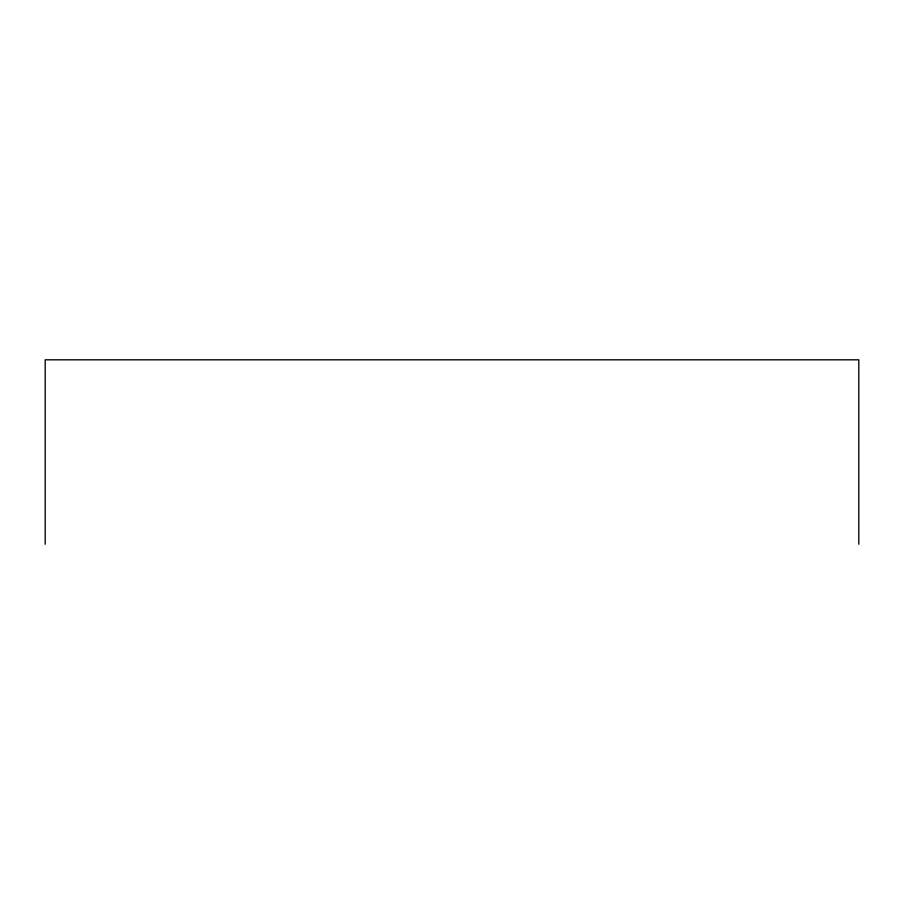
<?xml version="1.0" encoding="UTF-8"?>
<svg xmlns="http://www.w3.org/2000/svg" width="904" height="904" viewBox="0 0 904 904"><rect width="100%" height="100%" fill="white"/><g stroke="black" fill="none" stroke-linecap="round" stroke-linejoin="round"><path stroke-width="1.36" d="M858.8 544.197L858.8 359.803L45.2 359.803L45.2 544.197"/></g></svg>
